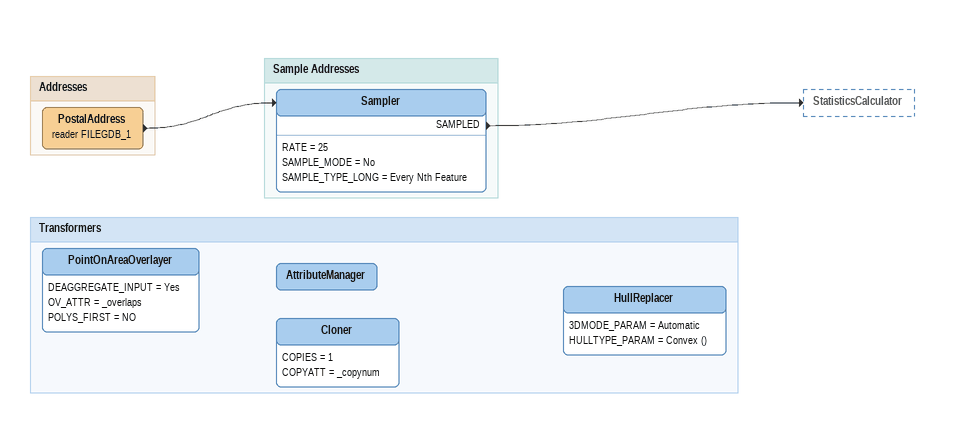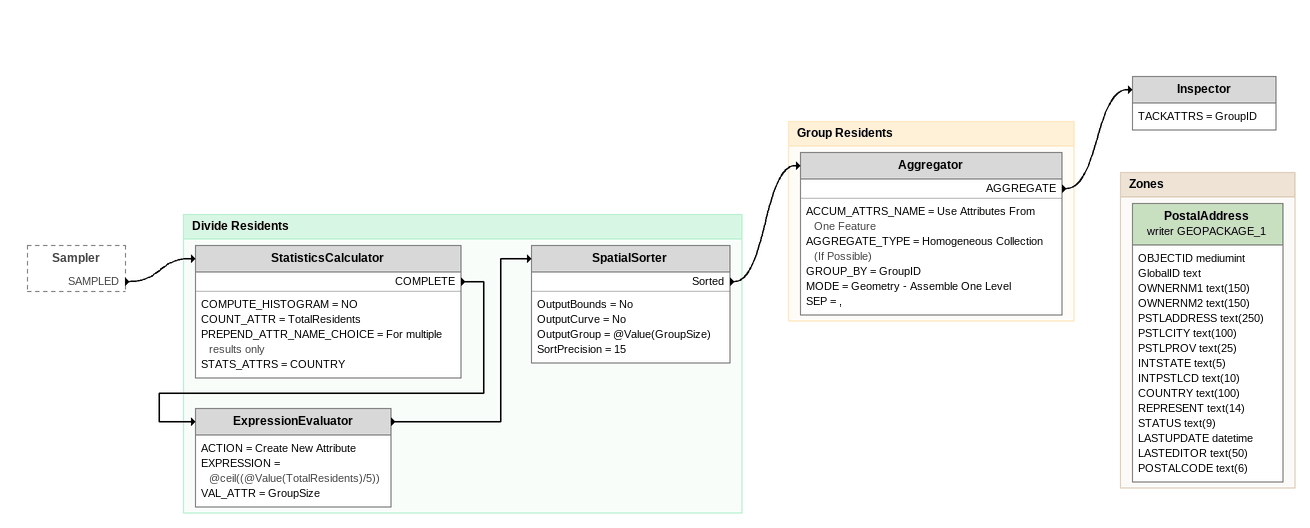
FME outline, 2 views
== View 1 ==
Bookmark: Addresses
PostalAddress (reader FILEGDB_1)
    -> Sampler

Bookmark: Sample Addresses
Sampler
    RATE = 25
    SAMPLE_MODE = No
    SAMPLE_TYPE_LONG = Every Nth Feature
    SAMPLED -> StatisticsCalculator

Bookmark: Transformers
PointOnAreaOverlayer
    DEAGGREGATE_INPUT = Yes
    OV_ATTR = _overlaps
    POLYS_FIRST = NO
AttributeManager
Cloner
    COPIES = 1
    COPYATT = _copynum
HullReplacer
    3DMODE_PARAM = Automatic
    HULLTYPE_PARAM = Convex ()

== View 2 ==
Sampler [outside]
    SAMPLED -> StatisticsCalculator
Inspector
    TACKATTRS = GroupID

Bookmark: Divide Residents
StatisticsCalculator
    COMPUTE_HISTOGRAM = NO
    COUNT_ATTR = TotalResidents
    PREPEND_ATTR_NAME_CHOICE = For multiple results only
    STATS_ATTRS = COUNTRY
    COMPLETE -> ExpressionEvaluator
ExpressionEvaluator
    ACTION = Create New Attribute
    EXPRESSION = @ceil((@Value(TotalResidents)/5))
    VAL_ATTR = GroupSize
    -> SpatialSorter
SpatialSorter
    OutputBounds = No
    OutputCurve = No
    OutputGroup = @Value(GroupSize)
    SortPrecision = 15
    Sorted -> Aggregator

Bookmark: Group Residents
Aggregator
    ACCUM_ATTRS_NAME = Use Attributes From One Feature
    AGGREGATE_TYPE = Homogeneous Collection (If Possible)
    GROUP_BY = GroupID
    MODE = Geometry - Assemble One Level
    SEP = ,
    AGGREGATE -> Inspector

Bookmark: Zones
PostalAddress (writer GEOPACKAGE_1)
    attributes: OBJECTID mediumint, GlobalID text, OWNERNM1 text(150), OWNERNM2 text(150), PSTLADDRESS text(250), PSTLCITY text(100), PSTLPROV text(25), INTSTATE text(5), INTPSTLCD text(10), COUNTRY text(100), REPRESENT text(14), STATUS text(9), LASTUPDATE datetime, LASTEDITOR text(50), POSTALCODE text(6)
